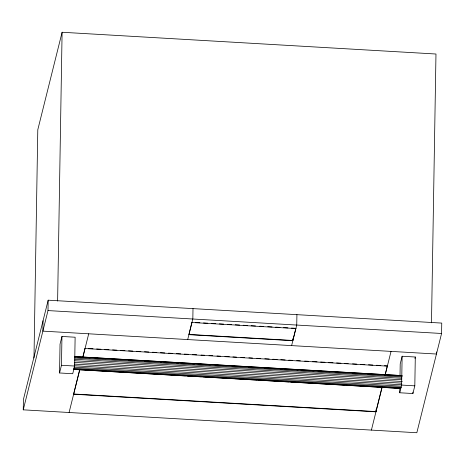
<?xml version="1.0" encoding="UTF-8"?>
<svg xmlns="http://www.w3.org/2000/svg" width="465" height="465" viewBox="0 0 465 465"><rect width="100%" height="100%" fill="white"/><g stroke="black" fill="none" stroke-linecap="round" stroke-linejoin="round"><path stroke-width="0.7" d="M23.25 409.834L23.424 399.441L48.168 300.187L441.75 323.088L441.576 333.481L416.832 432.741L23.25 409.834L48 310.579L48.168 300.187M33.98 357.992L37.793 129.77L62.101 32.259L435.978 54.016L431.485 322.815M43.047 320.74L42.873 331.132L436.455 354.034L436.49 351.953M57.614 301.058L62.101 32.259M59.555 372.971L60.037 344.152L61.955 336.457L75.127 337.224L74.644 366.042L72.726 373.738L59.555 372.971L61.473 365.275L61.955 336.457M193.004 308.615L192.83 319.007L187.703 339.56M292.874 338.63L292.845 340.711L188.924 334.661M296.92 314.66L296.746 325.058L291.619 345.605M375.993 409.741L375.958 411.821L73.644 394.227M400.016 375.476L400.208 363.944L402.126 356.248L415.297 357.015L414.815 385.84L412.897 393.535L399.726 392.768L399.807 387.723M399.726 392.768L401.644 385.072L402.126 356.248M412.897 393.535L412.92 392.094M79.782 369.384L73.65 393.989L375.964 411.583L382.102 386.979M82.764 357.434L85.043 348.297M69.087 412.502L79.777 369.64M82.758 357.69L88.71 333.8M189.098 333.748L191.958 322.268M295.88 328.319L292.845 340.473L188.93 334.428M385.078 375.028L387.357 365.891L384.456 365.723M371.401 430.096L382.091 387.229M385.072 375.284L391.03 351.389M414.949 358.416L415.297 357.015M48 310.579L441.576 333.481M195.567 322.478L199.898 322.733M203.507 322.943L207.838 323.192M211.447 323.402L215.772 323.657M219.381 323.867L223.712 324.117M227.321 324.326L231.651 324.582M235.261 324.791L239.591 325.041M243.195 325.25L247.525 325.506M251.135 325.715L255.465 325.965M259.796 326.215L263.405 326.43M267.735 326.68L272.066 326.93M275.669 327.139L280 327.395M283.609 327.604L287.94 327.854M291.549 328.063L295.153 328.273M191.958 322.507L295.874 328.552M88.67 348.506L93.017 348.762M96.644 348.971L100.992 349.227M104.619 349.436L108.967 349.692M112.594 349.901L116.942 350.157M120.569 350.366L124.916 350.616M128.543 350.831L132.891 351.081M136.518 351.296L140.866 351.546M144.493 351.755L148.841 352.011M152.468 352.22L156.815 352.476M160.442 352.685L164.79 352.941M168.417 353.15L172.765 353.4M176.392 353.615L180.74 353.865M184.367 354.08L188.714 354.33M192.341 354.539L196.689 354.795M201.037 355.045L204.664 355.26M209.012 355.51L212.639 355.725M216.986 355.975L220.613 356.184M224.961 356.44L229.315 356.696M232.936 356.905L236.563 357.114M240.911 357.37L244.538 357.579M248.885 357.835L252.512 358.044M256.86 358.294L260.487 358.509M264.835 358.759L269.189 359.015M272.81 359.224L277.163 359.48M280.784 359.689L285.138 359.939M288.759 360.154L292.386 360.363M296.734 360.619L300.361 360.828M304.709 361.078L308.336 361.293M312.683 361.543L317.037 361.799M320.658 362.008L325.012 362.264M328.633 362.473L332.987 362.723M336.608 362.938L340.961 363.188M344.582 363.403L348.209 363.613M352.557 363.863L356.911 364.118M360.532 364.327L364.886 364.583M368.507 364.793L372.86 365.048M376.481 365.257L380.835 365.507M85.037 348.535L387.351 366.124M74.383 356.516L401.301 375.54M74.557 356.591L402.202 375.656M80.689 357.26L82.142 357.341M88.664 357.719L90.117 357.806M96.639 358.184L98.086 358.271M104.613 358.649L106.061 358.736M112.588 359.114L114.035 359.195M120.557 359.579L122.01 359.66M128.532 360.044L129.985 360.125M136.507 360.503L137.954 360.59M144.481 360.968L145.929 361.055M152.456 361.433L153.903 361.52M160.425 361.898L161.878 361.979M168.4 362.363L170.574 362.491M176.375 362.828L178.548 362.95M184.349 363.287L186.523 363.415M192.324 363.752L194.498 363.88M200.293 364.217L202.473 364.345M208.268 364.682L210.442 364.81M216.242 365.147L218.416 365.269M224.217 365.612L226.391 365.734M232.192 366.071L234.366 366.199M240.167 366.536L242.341 366.664M248.862 367.042L250.31 367.129M256.11 367.466L258.284 367.594M264.085 367.931L266.259 368.053M272.06 368.396L274.234 368.518M280.035 368.855L282.209 368.983M288.73 369.361L290.183 369.448M296.705 369.826L298.152 369.913M304.68 370.291L306.127 370.378M311.928 370.715L314.102 370.838M319.903 371.175L322.076 371.303M327.872 371.64L330.051 371.768M336.573 372.145L338.02 372.233M344.548 372.61L345.995 372.698M352.522 373.075L353.97 373.163M360.491 373.54L361.944 373.622M367.745 373.959L369.919 374.087M376.441 374.47L377.888 374.552M384.416 374.93L385.863 375.017M392.39 375.395L393.838 375.482M74.685 357.103L402.33 376.168M74.755 358.015L401.679 377.039M74.766 359.265L401.684 378.289M74.714 360.764L401.632 379.789M74.598 362.421L402.242 381.486M74.435 364.107L401.353 383.131M74.226 365.723L401.87 384.788M61.473 365.275L74.644 366.042M401.644 385.072L414.815 385.84M73.993 367.147L400.917 386.171M73.755 368.286L401.4 387.351M73.517 369.065L400.435 388.089M74.574 369.437L177.508 375.424M178.955 375.511L185.483 375.889M186.93 375.97L193.457 376.354M194.905 376.435L201.426 376.819M202.88 376.9L209.401 377.278M210.854 377.365L233.325 378.673M234.773 378.754L241.3 379.138M242.747 379.219L249.269 379.597M250.722 379.684L257.244 380.062M258.697 380.149L289.137 381.922M290.59 382.003L297.112 382.381M298.565 382.468L344.954 385.165M346.408 385.252L400.045 388.374M73.301 369.425L400.226 388.449"/></g></svg>
